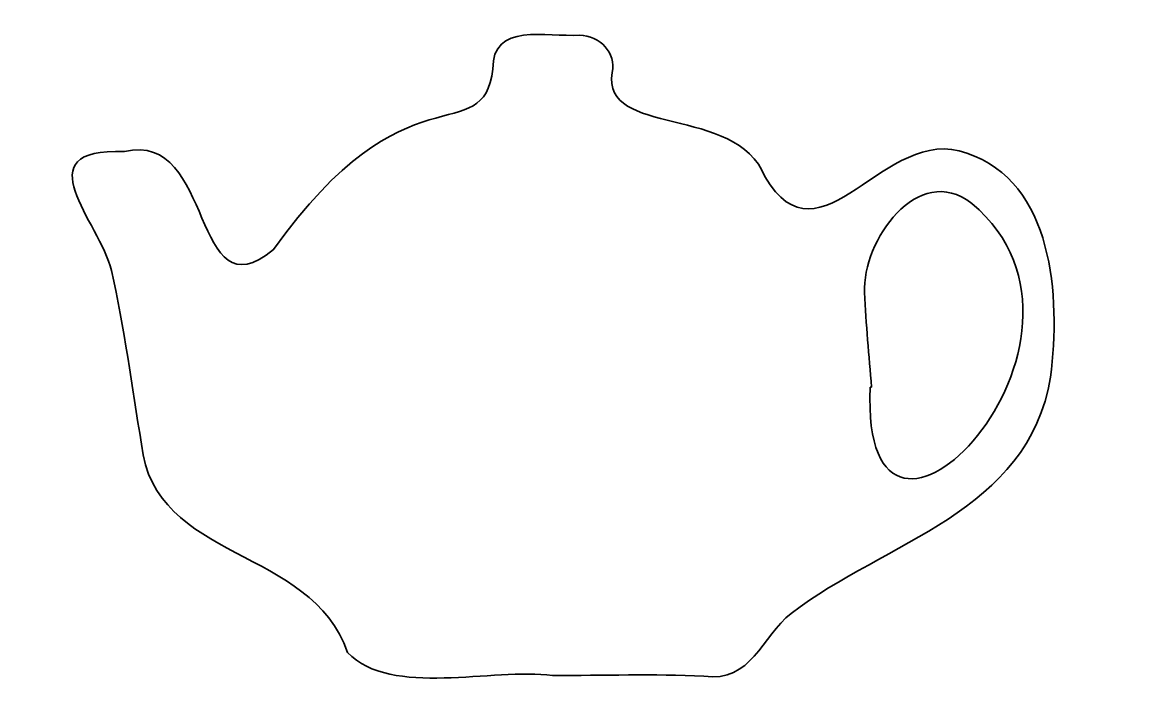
# Model space of a CAD drawing. Header units: inches. Extents: x -0.16 to 4.28, y -3.37 to -0.67.
import ezdxf

# ---------------------------------------------------------------- set-up
doc = ezdxf.new("R2010")
doc.units = ezdxf.units.IN
doc.header["$MEASUREMENT"] = 0
doc.layers.add('Layer 1', color=7, linetype='Continuous')

msp = doc.modelspace()

# ---------------------------------------------------------------- linework, layer by layer
at = {"layer": 'Layer 1', "color": 7, "lineweight": 35, "true_color": 0xffffff}
for points, knots in [([(1.9594, -3.2808), (1.7187, -3.2486), (1.3162, -3.3697), (1.1397, -3.1892), (0.9964, -2.7639), (0.3662, -2.8269), (0.3159, -2.356), (0.2786, -2.1241), (0.2472, -1.8908), (0.1966, -1.6617), (0.1487, -1.4668), (-0.1604, -1.1712), (0.2479, -1.1862), (0.612, -1.0997), (0.5119, -1.8514), (0.8445, -1.5781), (1.3735, -0.8288), (1.681, -1.1866), (1.7207, -0.8565), (1.717, -0.6693), (1.9365, -0.729), (2.0665, -0.721), (2.1504, -0.7238), (2.2133, -0.7912), (2.1976, -0.8704), (2.1554, -1.1306), (2.6922, -0.9965), (2.8082, -1.2864), (3.0309, -1.6669), (3.2875, -1.0712), (3.6144, -1.1924), (3.961, -1.3075), (3.9904, -1.7665), (3.9498, -2.0876), (3.8607, -2.6316), (3.2911, -2.7427), (2.9133, -3.0322), (2.794, -3.1257), (2.7549, -3.3102), (2.5645, -3.2835), (2.3633, -3.2736), (2.1612, -3.2808), (1.9594, -3.2808)], [0, 0, 0, 0, 1, 1, 1, 2, 2, 2, 3, 3, 3, 4, 4, 4, 5, 5, 5, 6, 6, 6, 7, 7, 7, 8, 8, 8, 9, 9, 9, 10, 10, 10, 11, 11, 11, 12, 12, 12, 13, 13, 13, 14, 14, 14, 14]), ([(3.2341, -2.128), (3.2324, -2.1282), (3.2307, -2.1283), (3.2291, -2.1285), (3.1837, -3.0798), (4.2823, -1.9373), (3.6346, -1.3933), (3.4203, -1.2258), (3.1956, -1.5445), (3.2065, -1.7501), (3.2114, -1.8762), (3.2246, -2.0021), (3.2341, -2.128)], [0, 0, 0, 0, 1, 1, 1, 2, 2, 2, 3, 3, 3, 4, 4, 4, 4])]:
    msp.add_open_spline(points, degree=3, knots=knots, dxfattribs=at)

doc.saveas('drawing.dxf')
